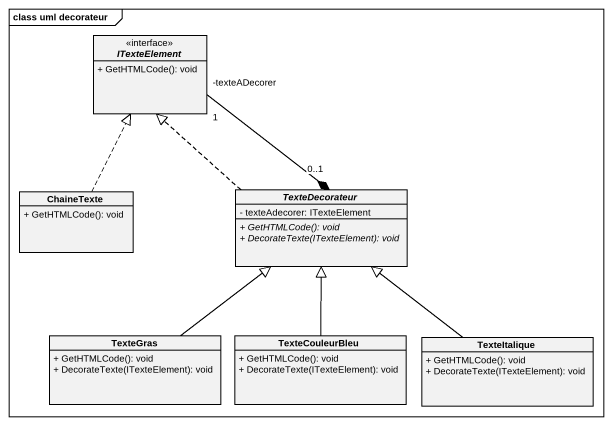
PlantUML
@startuml
mainframe class uml decorateur
hide circle
hide empty members
skinparam classAttributeIconSize 0
interface ITexteElement <<interface>> {
  + GetHTMLCode(): void
}
class ChaineTexte {
  + GetHTMLCode(): void
}
abstract class TexteDecorateur {
  - texteAdecorer: ITexteElement
  {abstract} + GetHTMLCode(): void
  {abstract} + DecorateTexte(ITexteElement): void
}
class TexteGras {
  + GetHTMLCode(): void
  + DecorateTexte(ITexteElement): void
}
class TexteCouleurBleu {
  + GetHTMLCode(): void
  + DecorateTexte(ITexteElement): void
}
class TexteItalique {
  + GetHTMLCode(): void
  + DecorateTexte(ITexteElement): void
}
ITexteElement "-texteADecorer\n1" --* "0..1" TexteDecorateur
ChaineTexte .up.|> ITexteElement
TexteDecorateur .up.|> ITexteElement
TexteGras -up-|> TexteDecorateur
TexteCouleurBleu -up-|> TexteDecorateur
TexteItalique -up-|> TexteDecorateur
@enduml
